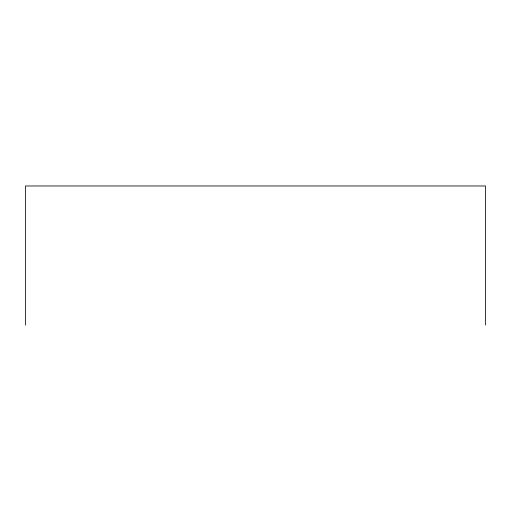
<?xml version="1.0" encoding="UTF-8"?>
<svg xmlns="http://www.w3.org/2000/svg" width="511" height="511" viewBox="0 0 511 511"><rect width="100%" height="100%" fill="white"/><g stroke="black" fill="none" stroke-linecap="round" stroke-linejoin="round"><path stroke-width="0.77" d="M485.45 325.028L485.45 185.972L25.55 185.972L25.55 325.028"/></g></svg>
